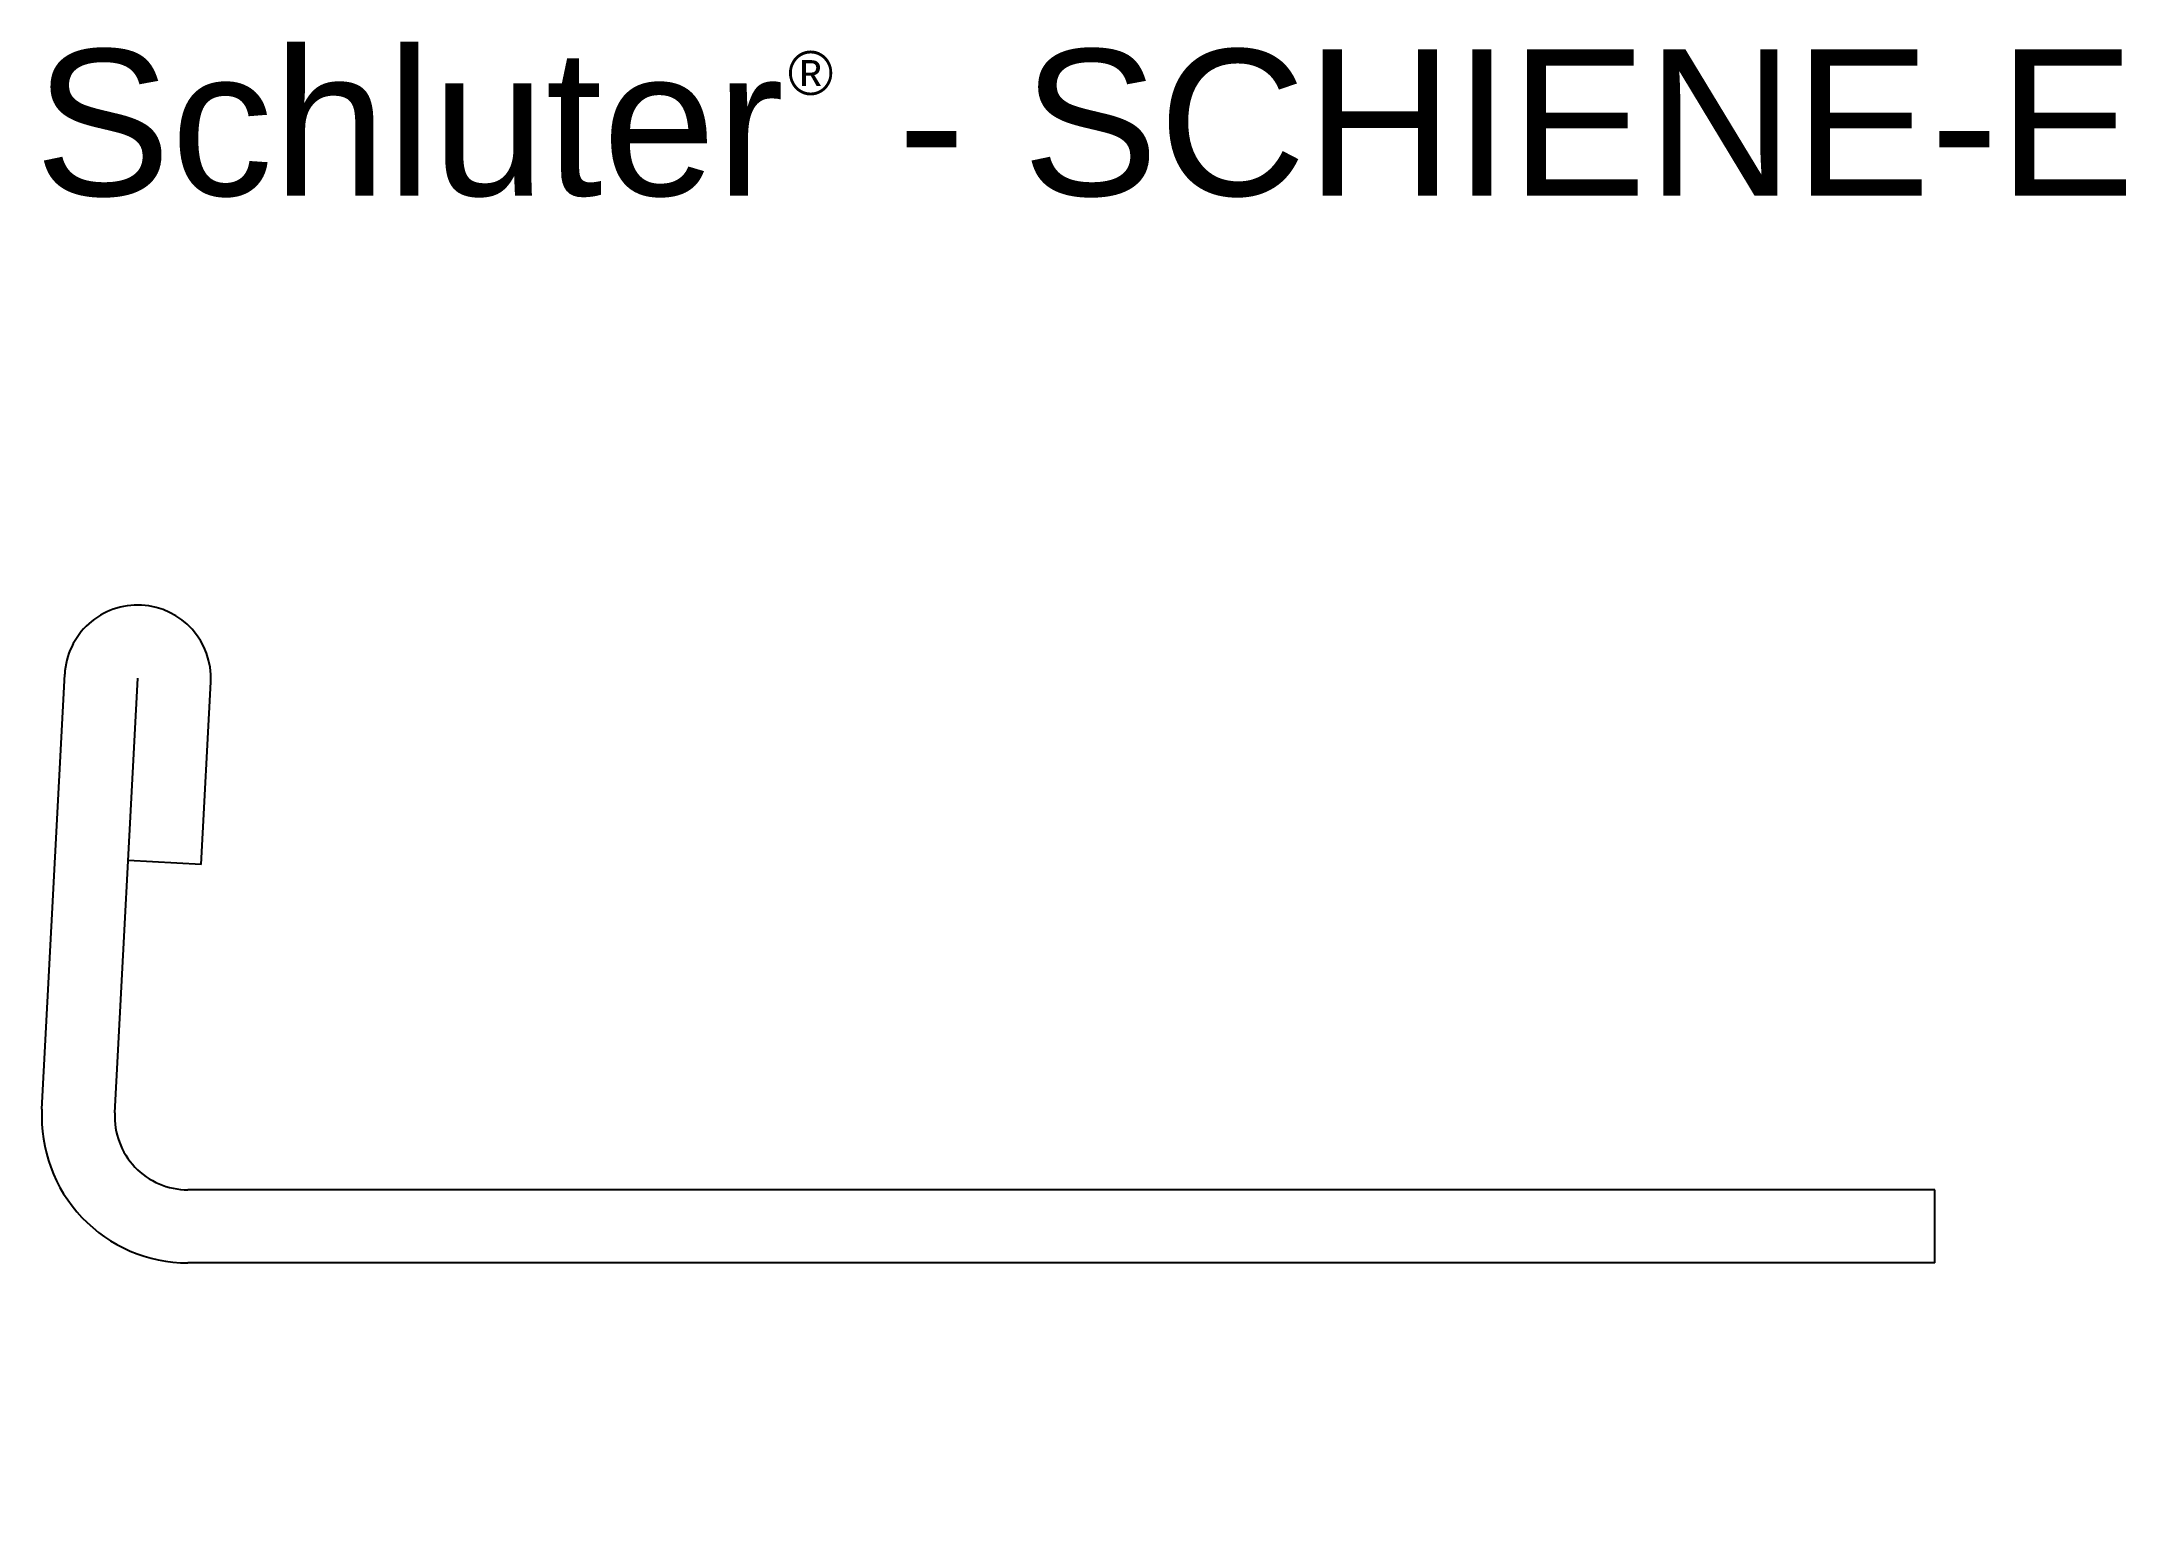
# Model space of a CAD drawing. Extents: x 48.8 to 49.93, y 42.78 to 43.56.
import ezdxf

# ---------------------------------------------------------------- set-up
doc = ezdxf.new("R2010")
doc.units = 0
doc.header["$MEASUREMENT"] = 0
doc.layers.get('0').update_dxf_attribs({"linetype": 'CONTINUOUS'})
for name, color, linetype in [('DETAILS', 7, 'CONTINUOUS'), ('SCHLÜTER-SCHIENE-E', 7, 'CONTINUOUS'), ('TEXT', 7, 'CONTINUOUS')]:
    doc.layers.add(name, color=color, linetype=linetype)
doc.layers.get('0').off()
doc.styles.add('STYLE1', font='arial.ttf')
doc.dimstyles.get("Standard").update_dxf_attribs({"dimtxt": 0.18, "dimasz": 0.18, "dimexe": 0.18, "dimexo": 0.0625, "dimgap": 0.09, "dimtad": 0, "dimtih": 1, "dimtoh": 1, "dimdec": 4, "dimzin": 0, "dimdsep": 46, "dimtxsty": 'Standard', "dimcen": 0.09, "dimadec": 0, "dimazin": 0, "dimtfac": 1, "dimtdec": 4, "dimtofl": 0, "dimtmove": 0, "dimatfit": 0, "dimfxl": 1, "dimtolj": 1, "dimtzin": 0, "dimarcsym": 0})

# ---------------------------------------------------------------- blocks, each defined once
blk = doc.blocks.new('*D0')
at = {"color": 0, "linetype": 'ByBlock', "transparency": 16777216}
for p, q in [((48.8037, 42.9944), (48.8037, 43.3543)), ((48.8947, 43.2286), (48.8947, 43.3543)), ((48.8237, 43.3443), (48.8747, 43.3443)), ((48.8947, 43.3443), (48.9147, 43.3443))]:
    blk.add_line(p, q, dxfattribs=at)
for points in [[(48.8237, 43.3476), (48.8237, 43.3409), (48.8037, 43.3443)], [(48.8747, 43.3476), (48.8747, 43.3409), (48.8947, 43.3443)]]:
    blk.add_solid(points, dxfattribs=at)
at = {"color": 7, "linetype": 'ByBlock', "transparency": 16777216, "insert": (48.9614, 43.3443), "char_height": 0.02, "attachment_point": 5}
blk.add_mtext('\\A1;3/32', dxfattribs=at)
blk = doc.blocks.new('*D1')
at = {"color": 0, "linetype": 'ByBlock', "transparency": 16777216}
for p, q in [((48.8037, 42.9744), (48.8037, 42.7976)), ((49.8231, 42.8956), (49.8231, 42.7976)), ((48.8237, 42.8076), (49.2534, 42.8076)), ((49.8031, 42.8076), (49.3734, 42.8076))]:
    blk.add_line(p, q, dxfattribs=at)
for points in [[(48.8237, 42.8109), (48.8237, 42.8042), (48.8037, 42.8076)], [(49.8031, 42.8109), (49.8031, 42.8042), (49.8231, 42.8076)]]:
    blk.add_solid(points, dxfattribs=at)
at = {"color": 7, "linetype": 'ByBlock', "transparency": 16777216, "insert": (49.3134, 42.8076), "char_height": 0.02, "attachment_point": 5}
blk.add_mtext('\\A1;1 1/64', dxfattribs=at)
blk = doc.blocks.new('*D2')
at = {"color": 0, "linetype": 'ByBlock', "transparency": 16777216}
for p, q in [((49.9129, 42.965), (49.9129, 42.985)), ((49.8331, 42.945), (49.9229, 42.945)), ((49.8331, 42.9056), (49.9229, 42.9056)), ((49.9129, 42.8856), (49.9129, 42.8656))]:
    blk.add_line(p, q, dxfattribs=at)
for points in [[(49.9096, 42.965), (49.9163, 42.965), (49.9129, 42.945)], [(49.9096, 42.8856), (49.9163, 42.8856), (49.9129, 42.9056)]]:
    blk.add_solid(points, dxfattribs=at)
at = {"color": 7, "linetype": 'ByBlock', "transparency": 16777216, "insert": (49.9129, 42.819), "char_height": 0.02, "attachment_point": 5, "rotation": 90}
blk.add_mtext('\\A1;3/64', dxfattribs=at)
blk = doc.blocks.new('*D3')
at = {"color": 0, "linetype": 'ByBlock', "transparency": 16777216}
for p, q in [((48.8674, 43.26), (49.9229, 43.26)), ((49.9129, 43.24), (49.9129, 43.1458)), ((49.9129, 42.965), (49.9129, 43.0592)), ((49.8331, 42.945), (49.9229, 42.945))]:
    blk.add_line(p, q, dxfattribs=at)
for points in [[(49.9096, 43.24), (49.9163, 43.24), (49.9129, 43.26)], [(49.9096, 42.965), (49.9163, 42.965), (49.9129, 42.945)]]:
    blk.add_solid(points, dxfattribs=at)
at = {"color": 7, "linetype": 'ByBlock', "transparency": 16777216, "insert": (49.9129, 43.1025), "char_height": 0.02, "attachment_point": 5, "rotation": 90}
blk.add_mtext('\\A1;5/16', dxfattribs=at)

msp = doc.modelspace()

# ---------------------------------------------------------------- linework, layer by layer
at = {"layer": 'SCHLÜTER-SCHIENE-E', "color": 7, "linetype": 'Continuous'}
for p, q in [((48.8037906, 42.988496), (48.8160652, 43.2227094)), ((48.8431067, 42.9864355), (48.8553785, 43.220595)), ((48.8895462, 43.1202984), (48.8946973, 43.2185885)), ((48.8895462, 43.1202984), (48.8502301, 43.1223589)), ((49.8230681, 42.945005), (48.8824227, 42.945005)), ((49.8230681, 42.905635), (49.8230681, 42.945005)), ((49.8230681, 42.905635), (48.8824227, 42.905635))]:
    msp.add_line(p, q, dxfattribs=at)
for centre, radius, start, end in [((48.8553813, 43.220649), 0.03937, 87, 177), ((48.8553813, 43.220649), 0.03937, 357, 87), ((48.8824227, 42.984375), 0.07874, 177, 270), ((48.8824227, 42.984375), 0.03937, 177, 270)]:
    msp.add_arc(centre, radius, start, end, dxfattribs=at)

# ---------------------------------------------------------------- texts
at = {"layer": 'TEXT', "color": 7, "linetype": 'Continuous', "style": 'STYLE1'}
for s, height, p in [('Schluter  - SCHIENE-E', 0.07874, (48.7998668, 43.480595)), ('®', 0.023622, (49.2055385, 43.5348043))]:
    msp.add_text(s, height=height, dxfattribs=at).set_placement(p)

# ---------------------------------------------------------------- dimensions: what is measured, and where the dimension line sits
at = {"layer": 'DETAILS', "color": 7, "linetype": 'Continuous'}
for base, p1, p2, picture, middle in [((48.8946973, 43.344272), (48.8036827, 42.984375), (48.8946973, 43.2185885), '*D0', (48.961364, 43.344272)), ((48.8036827, 42.8075522), (49.8230681, 42.905635), (48.8036827, 42.984375), '*D1', (49.3133754, 42.8075522))]:
    dim = msp.add_linear_dim(base=base, p1=p1, p2=p2, dimstyle='Standard', override={"dimtxt": 0.02, "dimasz": 0.02, "dimexe": 0.01, "dimexo": 0.01, "dimgap": 0.01, "dimtih": 0, "dimtoh": 0, "dimdec": 6, "dimlunit": 5, "dimcen": 0.005, "dimclrt": 7, "dimatfit": 3, "dimfrac": 2}, dxfattribs=at)
    dim.commit()
    dim.dimension.update_dxf_attribs({"geometry": picture, "text_midpoint": middle})
for base, p2, picture, middle in [((49.9129492, 43.259965), (48.8574418, 43.259965), '*D3', (49.9129492, 43.102485)), ((49.9129492, 42.905635), (49.8230681, 42.905635), '*D2', (49.9129492, 42.8189684))]:
    dim = msp.add_linear_dim(base=base, p1=(49.8230681, 42.945005), p2=p2, angle=90, dimstyle='Standard', override={"dimtxt": 0.02, "dimasz": 0.02, "dimexe": 0.01, "dimexo": 0.01, "dimgap": 0.01, "dimtih": 0, "dimtoh": 0, "dimdec": 6, "dimlunit": 5, "dimcen": 0.005, "dimclrt": 7, "dimatfit": 3, "dimfrac": 2}, dxfattribs=at)
    dim.commit()
    dim.dimension.update_dxf_attribs({"geometry": picture, "text_midpoint": middle})

doc.saveas('drawing.dxf')
